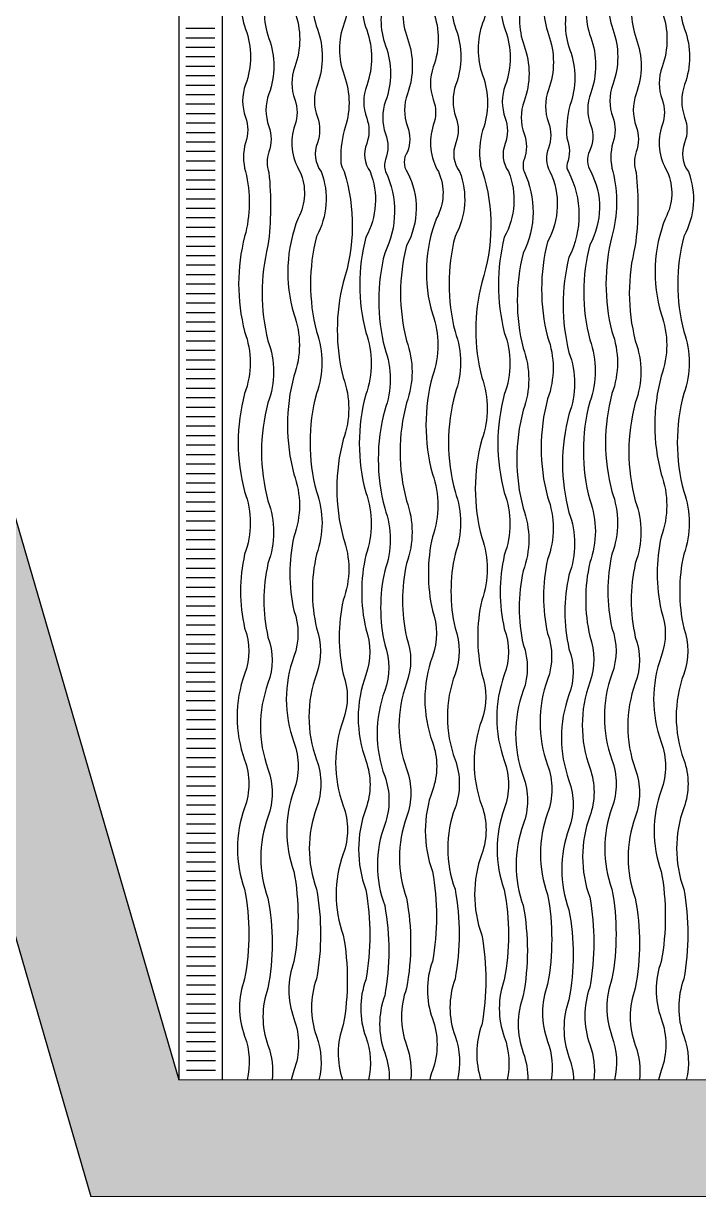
# Model space of a CAD drawing. Header units: metres. Extents: x -442 to 316, y -503 to 125.
# Drawn here: x -22.815 to -20.5, y -82.679 to -78.657 of the extents above; entities that cross this region are included whole.
import ezdxf

# ---------------------------------------------------------------- set-up
doc = ezdxf.new("R2010")
doc.units = ezdxf.units.M
doc.layers.add('FLOATING-WINDOWS', color=2, linetype='Continuous', plot=False)
for name, color, linetype in [('SRAFA', 251, 'Continuous'), ('ZARIZOVAKY', 251, 'Continuous'), ('ZDIVO', 1, 'Continuous')]:
    doc.layers.add(name, color=color, linetype=linetype)

msp = doc.modelspace()

# ---------------------------------------------------------------- hatches: boundary and pattern name
at = {"layer": 'SRAFA', "linetype": 'Continuous', "lineweight": 0}
msp.add_hatch(color=256, dxfattribs=at).paths.add_polyline_path([(-23.53234, -70.084794), (-23.53234, -70.484794), (-25.180584, -70.484794), (-25.180584, -70.584794), (-23.53234, -70.584794), (-23.53234, -71.184794), (-23.53234, -72.864794), (-24.13234, -72.864794), (-24.13234, -73.164794), (-18.63234, -73.164794), (-18.63234, -82.279256), (-22.28234, -82.279256), (-23.176403, -79.208141), (-23.560907, -79.3184), (-22.583758, -82.679256), (-18.23234, -82.679256), (-18.23234, -72.864794), (-23.23234, -72.864794), (-23.23234, -70.084794)])

# ---------------------------------------------------------------- linework, layer by layer
at = {"layer": 'FLOATING-WINDOWS', "linetype": 'Continuous', "lineweight": 0, "flags": 128}
msp.add_lwpolyline([(-25.738807, -72.064599), (-23.53234, -72.064599), (-23.53234, -72.864794), (-24.13234, -72.864794), (-24.13234, -73.164794), (-18.63234, -73.164794), (-18.63234, -82.279256), (-22.28234, -82.279256), (-23.176403, -79.208141), (-23.406579, -79.273072), (-24.19839, -76.466149, 0.46797345), (-25.123326, -75.98672), (-25.584384, -73.164794), (-25.559053, -73.164794), (-25.738807, -72.064599)], format="xyb", close=True, dxfattribs=at)
at = {"layer": 'FLOATING-WINDOWS', "linetype": 'Continuous', "lineweight": 0}
msp.add_lwpolyline([(-22.13234, -73.164794), (-18.63234, -73.164794), (-18.63234, -82.279256), (-22.13234, -82.279256)], close=True, dxfattribs=at)
at = {"layer": 'SRAFA', "linetype": 'Continuous'}
for p, q in [((-22.13234, -82.279256), (-22.13234, -75.069147)), ((-22.258447, -78.672832), (-22.158447, -78.672832)), ((-22.258447, -78.705311), (-22.158447, -78.705311)), ((-22.258447, -78.737789), (-22.158447, -78.737789)), ((-22.258447, -78.770268), (-22.158447, -78.770268)), ((-22.258447, -78.802747), (-22.158447, -78.802747)), ((-22.258447, -78.835226), (-22.158447, -78.835226)), ((-22.258447, -78.867705), (-22.158447, -78.867705)), ((-22.258447, -78.900183), (-22.158447, -78.900183)), ((-22.258447, -78.932662), (-22.158447, -78.932662)), ((-22.25734, -78.965141), (-22.15734, -78.965141)), ((-22.25734, -78.99762), (-22.15734, -78.99762)), ((-22.25734, -79.030098), (-22.15734, -79.030098)), ((-22.25734, -79.062577), (-22.15734, -79.062577)), ((-22.25734, -79.095056), (-22.15734, -79.095056)), ((-22.25734, -79.127535), (-22.15734, -79.127535)), ((-22.25734, -79.160013), (-22.15734, -79.160013)), ((-22.25734, -79.192492), (-22.15734, -79.192492)), ((-22.25734, -79.224971), (-22.15734, -79.224971)), ((-22.25734, -79.25745), (-22.15734, -79.25745)), ((-22.25734, -79.289928), (-22.15734, -79.289928)), ((-22.25734, -79.322407), (-22.15734, -79.322407)), ((-22.25734, -79.354886), (-22.15734, -79.354886)), ((-22.25734, -79.387365), (-22.15734, -79.387365)), ((-22.25734, -79.419844), (-22.15734, -79.419844)), ((-22.25734, -79.452322), (-22.15734, -79.452322)), ((-22.25734, -79.484801), (-22.15734, -79.484801)), ((-22.25734, -79.51728), (-22.15734, -79.51728)), ((-22.25734, -79.549759), (-22.15734, -79.549759)), ((-22.25734, -79.582237), (-22.15734, -79.582237)), ((-22.25734, -79.614716), (-22.15734, -79.614716)), ((-22.25734, -79.647195), (-22.15734, -79.647195)), ((-22.25734, -79.679674), (-22.15734, -79.679674)), ((-22.25734, -79.712152), (-22.15734, -79.712152)), ((-22.25734, -79.744631), (-22.15734, -79.744631)), ((-22.25734, -79.77711), (-22.15734, -79.77711)), ((-22.25734, -79.809589), (-22.15734, -79.809589)), ((-22.25734, -79.842068), (-22.15734, -79.842068)), ((-22.25734, -79.874546), (-22.15734, -79.874546)), ((-22.25734, -79.907025), (-22.15734, -79.907025)), ((-22.25734, -79.939504), (-22.15734, -79.939504)), ((-22.25734, -79.971983), (-22.15734, -79.971983)), ((-22.25734, -80.004461), (-22.15734, -80.004461)), ((-22.25734, -80.03694), (-22.15734, -80.03694)), ((-22.25734, -80.069419), (-22.15734, -80.069419)), ((-22.25734, -80.101898), (-22.15734, -80.101898)), ((-22.25734, -80.134376), (-22.15734, -80.134376)), ((-22.25734, -80.166855), (-22.15734, -80.166855)), ((-22.25734, -80.199334), (-22.15734, -80.199334)), ((-22.25734, -80.231813), (-22.15734, -80.231813)), ((-22.25734, -80.264292), (-22.15734, -80.264292)), ((-22.25734, -80.29677), (-22.15734, -80.29677)), ((-22.25734, -80.329249), (-22.15734, -80.329249)), ((-22.25734, -80.361728), (-22.15734, -80.361728)), ((-22.25734, -80.394207), (-22.15734, -80.394207)), ((-22.25734, -80.426685), (-22.15734, -80.426685)), ((-22.25734, -80.459164), (-22.15734, -80.459164)), ((-22.25734, -80.491643), (-22.15734, -80.491643)), ((-22.25734, -80.524122), (-22.15734, -80.524122)), ((-22.25734, -80.5566), (-22.15734, -80.5566)), ((-22.25734, -80.589079), (-22.15734, -80.589079)), ((-22.25734, -80.621558), (-22.15734, -80.621558)), ((-22.25734, -80.654037), (-22.15734, -80.654037)), ((-22.25734, -80.686516), (-22.15734, -80.686516)), ((-22.25734, -80.718994), (-22.15734, -80.718994)), ((-22.25734, -80.751473), (-22.15734, -80.751473)), ((-22.25734, -80.783952), (-22.15734, -80.783952)), ((-22.25734, -80.816431), (-22.15734, -80.816431)), ((-22.25734, -80.848909), (-22.15734, -80.848909)), ((-22.25734, -80.881388), (-22.15734, -80.881388)), ((-22.25734, -80.913867), (-22.15734, -80.913867)), ((-22.25734, -80.946346), (-22.15734, -80.946346)), ((-22.25734, -80.978824), (-22.15734, -80.978824)), ((-22.256234, -81.011303), (-22.156234, -81.011303)), ((-22.256234, -81.043782), (-22.156234, -81.043782)), ((-22.256234, -81.076261), (-22.156234, -81.076261)), ((-22.256234, -81.108739), (-22.156234, -81.108739)), ((-22.256234, -81.141218), (-22.156234, -81.141218)), ((-22.256234, -81.173697), (-22.156234, -81.173697)), ((-22.256234, -81.206176), (-22.156234, -81.206176)), ((-22.256234, -81.238655), (-22.156234, -81.238655)), ((-22.256234, -81.271133), (-22.156234, -81.271133)), ((-22.256234, -81.303612), (-22.156234, -81.303612)), ((-22.256234, -81.336091), (-22.156234, -81.336091)), ((-22.256234, -81.36857), (-22.156234, -81.36857)), ((-22.256234, -81.401048), (-22.156234, -81.401048)), ((-22.256234, -81.433527), (-22.156234, -81.433527)), ((-22.256234, -81.466006), (-22.156234, -81.466006)), ((-22.256234, -81.498485), (-22.156234, -81.498485)), ((-22.256234, -81.530963), (-22.156234, -81.530963)), ((-22.256234, -81.563442), (-22.156234, -81.563442)), ((-22.256234, -81.595921), (-22.156234, -81.595921)), ((-22.256234, -81.6284), (-22.156234, -81.6284)), ((-22.256234, -81.660879), (-22.156234, -81.660879)), ((-22.256234, -81.693357), (-22.156234, -81.693357)), ((-22.256234, -81.725836), (-22.156234, -81.725836)), ((-22.256234, -81.758315), (-22.156234, -81.758315)), ((-22.256234, -81.790794), (-22.156234, -81.790794)), ((-22.256234, -81.823272), (-22.156234, -81.823272)), ((-22.256234, -81.855751), (-22.156234, -81.855751)), ((-22.256234, -81.88823), (-22.156234, -81.88823)), ((-22.256234, -81.920709), (-22.156234, -81.920709)), ((-22.256234, -81.953187), (-22.156234, -81.953187)), ((-22.256234, -81.985666), (-22.156234, -81.985666)), ((-22.256234, -82.018145), (-22.156234, -82.018145)), ((-22.256234, -82.050624), (-22.156234, -82.050624)), ((-22.256234, -82.083103), (-22.156234, -82.083103)), ((-22.256234, -82.115581), (-22.156234, -82.115581)), ((-22.256234, -82.14806), (-22.156234, -82.14806)), ((-22.256234, -82.180539), (-22.156234, -82.180539)), ((-22.256234, -82.213018), (-22.156234, -82.213018)), ((-22.256234, -82.245496), (-22.156234, -82.245496))]:
    msp.add_line(p, q, dxfattribs=at)
at = {"layer": 'SRAFA', "linetype": 'Continuous', "flags": 128}
for points in [[(-21.884643, -74.416627, 0.11028975), (-21.884643, -74.669504, -0.1768325), (-21.884643, -74.82722, 0.1768325), (-21.884643, -75.120971, -0.1768325), (-21.884643, -75.286575, 0.1768325), (-21.884643, -75.564478, -0.0913995), (-21.884643, -75.873039, 0.1768325), (-21.884643, -76.068934, -0.1768325), (-21.884643, -76.247489, 0.1768325), (-21.884643, -76.420848, -0.15410988), (-21.884643, -76.733399, 0.1768325), (-21.884643, -76.913931, -0.1768325), (-21.884643, -77.049093, 0.1768325), (-21.884643, -77.262349, -0.1768325), (-21.884643, -77.627602, 0.1768325), (-21.884643, -77.785963, -0.1768325), (-21.884643, -78.068748, 0.1768325), (-21.884643, -78.257143, -0.1768325), (-21.884643, -78.437835, 0.1768325), (-21.884643, -78.615857, -0.1768325), (-21.884643, -78.805889, 0.1768325), (-21.884643, -78.917776, -0.1768325), (-21.884643, -79.005325, 0.22054268), (-21.867116, -79.164794, 5.65506899)], [(-21.409591, -74.416627, 0.11028975), (-21.409591, -74.669504, -0.1768325), (-21.409591, -74.82722, 0.1768325), (-21.409591, -75.120971, -0.1768325), (-21.409591, -75.286575, 0.1768325), (-21.409591, -75.564478, -0.0913995), (-21.409591, -75.873039, 0.1768325), (-21.409591, -76.068934, -0.1768325), (-21.409591, -76.247489, 0.1768325), (-21.409591, -76.420848, -0.15410988), (-21.409591, -76.733399, 0.1768325), (-21.409591, -76.913931, -0.1768325), (-21.409591, -77.049093, 0.1768325), (-21.409591, -77.262349, -0.1768325), (-21.409591, -77.627602, 0.1768325), (-21.409591, -77.785963, -0.1768325), (-21.409591, -78.068748, 0.1768325), (-21.409591, -78.257143, -0.1768325), (-21.409591, -78.437835, 0.1768325), (-21.409591, -78.615857, -0.1768325), (-21.409591, -78.805889, 0.1768325), (-21.409591, -78.917776, -0.1768325), (-21.409591, -79.005325, 0.22054268), (-21.392064, -79.164794, 5.65506899)], [(-20.625151, -74.416627, 0.11028975), (-20.625151, -74.669504, -0.1768325), (-20.625151, -74.82722, 0.1768325), (-20.625151, -75.120971, -0.1768325), (-20.625151, -75.286575, 0.1768325), (-20.625151, -75.564478, -0.0913995), (-20.625151, -75.873039, 0.1768325), (-20.625151, -76.068934, -0.1768325), (-20.625151, -76.247489, 0.1768325), (-20.625151, -76.420848, -0.15410988), (-20.625151, -76.733399, 0.1768325), (-20.625151, -76.913931, -0.1768325), (-20.625151, -77.049093, 0.1768325), (-20.625151, -77.262349, -0.1768325), (-20.625151, -77.627602, 0.1768325), (-20.625151, -77.785963, -0.1768325), (-20.625151, -78.068748, 0.1768325), (-20.625151, -78.257143, -0.1768325), (-20.625151, -78.437835, 0.1768325), (-20.625151, -78.615857, -0.1768325), (-20.625151, -78.805889, 0.1768325), (-20.625151, -78.917776, -0.1768325), (-20.625151, -79.005325, 0.22054268), (-20.607625, -79.164794, 5.65506899)], [(-21.715538, -74.419662, -0.1768325), (-21.715538, -74.634553, 0.11028975), (-21.715538, -74.88743, -0.1768325), (-21.715538, -75.045146, 0.1768325), (-21.715538, -75.338897, -0.1768325), (-21.715538, -75.504501, 0.1768325), (-21.715538, -75.782404, -0.0913995), (-21.715538, -76.090965, 0.1768325), (-21.715538, -76.28686, -0.1768325), (-21.715538, -76.465415, 0.1768325), (-21.715538, -76.638774, -0.15410988), (-21.715538, -76.951325, 0.1768325), (-21.715538, -77.131858, -0.1768325), (-21.715538, -77.26702, 0.1768325), (-21.715538, -77.480275, -0.1768325), (-21.715538, -77.845528, 0.1768325), (-21.715538, -78.003889, -0.1768325), (-21.715538, -78.286674, 0.1768325), (-21.715538, -78.475069, -0.1768325), (-21.715538, -78.655761, 0.1768325), (-21.715538, -78.833783, -0.1768325), (-21.715538, -79.023815, 0.0773221), (-21.726588, -79.135702, 0.08286002), (-21.715538, -79.164794, -0.0587582)], [(-21.240486, -74.419662, -0.1768325), (-21.240486, -74.634553, 0.11028975), (-21.240486, -74.88743, -0.1768325), (-21.240486, -75.045146, 0.1768325), (-21.240486, -75.338897, -0.1768325), (-21.240486, -75.504501, 0.1768325), (-21.240486, -75.782404, -0.0913995), (-21.240486, -76.090965, 0.1768325), (-21.240486, -76.28686, -0.1768325), (-21.240486, -76.465415, 0.1768325), (-21.240486, -76.638774, -0.15410988), (-21.240486, -76.951325, 0.1768325), (-21.240486, -77.131858, -0.1768325), (-21.240486, -77.26702, 0.1768325), (-21.240486, -77.480275, -0.1768325), (-21.240486, -77.845528, 0.1768325), (-21.240486, -78.003889, -0.1768325), (-21.240486, -78.286674, 0.1768325), (-21.240486, -78.475069, -0.1768325), (-21.240486, -78.655761, 0.1768325), (-21.240486, -78.833783, -0.1768325), (-21.240486, -79.023815, 0.10914305), (-21.248005, -79.135702, 0.11412488), (-21.239888, -79.166728, -0.0587582)], [(-22.053571, -74.476843, 0.11028975), (-22.053571, -74.72972, -0.1768325), (-22.053571, -74.887437, 0.1768325), (-22.053571, -75.181187, -0.1768325), (-22.053571, -75.346791, 0.1768325), (-22.053571, -75.624695, -0.0913995), (-22.053571, -75.933256, 0.1768325), (-22.053571, -76.12915, -0.1768325), (-22.053571, -76.307706, 0.1768325), (-22.053571, -76.481065, -0.15410988), (-22.053571, -76.793615, 0.1768325), (-22.053571, -76.974148, -0.1768325), (-22.053571, -77.10931, 0.1768325), (-22.053571, -77.322566, -0.1768325), (-22.053571, -77.687819, 0.1768325), (-22.053571, -77.846179, -0.1768325), (-22.053571, -78.128965, 0.1768325), (-22.053571, -78.31736, -0.1768325), (-22.053571, -78.498052, 0.1768325), (-22.053571, -78.676073, -0.1768325), (-22.053571, -78.866105, 0.1768325), (-22.053571, -78.977993, -0.1768325), (-22.053571, -79.065542, 0.13717421), (-22.053571, -79.164794)], [(-21.807255, -74.476843, 0.11028975), (-21.807255, -74.72972, -0.1768325), (-21.807255, -74.887437, 0.1768325), (-21.807255, -75.181187, -0.1768325), (-21.807255, -75.346791, 0.1768325), (-21.807255, -75.624695, -0.0913995), (-21.807255, -75.933256, 0.1768325), (-21.807255, -76.12915, -0.1768325), (-21.807255, -76.307706, 0.1768325), (-21.807255, -76.481065, -0.15410988), (-21.807255, -76.793615, 0.1768325), (-21.807255, -76.974148, -0.1768325), (-21.807255, -77.10931, 0.1768325), (-21.807255, -77.322566, -0.1768325), (-21.807255, -77.687819, 0.1768325), (-21.807255, -77.846179, -0.1768325), (-21.807255, -78.128965, 0.1768325), (-21.807255, -78.31736, -0.1768325), (-21.807255, -78.498052, 0.1768325), (-21.807255, -78.676073, -0.1768325), (-21.807255, -78.866105, 0.1768325), (-21.807255, -78.977993, -0.1768325), (-21.807255, -79.065542, 0.26246864), (-21.794412, -79.164794)], [(-21.638152, -74.479711, 0.11028975), (-21.638152, -74.732588, -0.1768325), (-21.638152, -74.890305, 0.1768325), (-21.638152, -75.184055, -0.1768325), (-21.638152, -75.349659, 0.1768325), (-21.638152, -75.627563, -0.0913995), (-21.638152, -75.936124, 0.1768325), (-21.638152, -76.132018, -0.1768325), (-21.638152, -76.310574, 0.1768325), (-21.638152, -76.483933, -0.15410988), (-21.638152, -76.796483, 0.1768325), (-21.638152, -76.977016, -0.1768325), (-21.638152, -77.112178, 0.1768325), (-21.638152, -77.325434, -0.1768325), (-21.638152, -77.690687, 0.1768325), (-21.638152, -77.849047, -0.1768325), (-21.638152, -78.131833, 0.1768325), (-21.638152, -78.320228, -0.1768325), (-21.638152, -78.50092, 0.1768325), (-21.638152, -78.678941, -0.1768325), (-21.638152, -78.868973, 0.1768325), (-21.638152, -78.980861, -0.1768325), (-21.638152, -79.06841, 0.25763467), (-21.626421, -79.164794)], [(-21.332203, -74.476843, 0.11028975), (-21.332203, -74.72972, -0.1768325), (-21.332203, -74.887437, 0.1768325), (-21.332203, -75.181187, -0.1768325), (-21.332203, -75.346791, 0.1768325), (-21.332203, -75.624695, -0.0913995), (-21.332203, -75.933256, 0.1768325), (-21.332203, -76.12915, -0.1768325), (-21.332203, -76.307706, 0.1768325), (-21.332203, -76.481065, -0.15410988), (-21.332203, -76.793615, 0.1768325), (-21.332203, -76.974148, -0.1768325), (-21.332203, -77.10931, 0.1768325), (-21.332203, -77.322566, -0.1768325), (-21.332203, -77.687819, 0.1768325), (-21.332203, -77.846179, -0.1768325), (-21.332203, -78.128965, 0.1768325), (-21.332203, -78.31736, -0.1768325), (-21.332203, -78.498052, 0.1768325), (-21.332203, -78.676073, -0.1768325), (-21.332203, -78.866105, 0.1768325), (-21.332203, -78.977993, -0.1768325), (-21.332203, -79.065542, 0.26246864), (-21.31936, -79.164794)], [(-21.1631, -74.479711, 0.11028975), (-21.1631, -74.732588, -0.1768325), (-21.1631, -74.890305, 0.1768325), (-21.1631, -75.184055, -0.1768325), (-21.1631, -75.349659, 0.1768325), (-21.1631, -75.627563, -0.0913995), (-21.1631, -75.936124, 0.1768325), (-21.1631, -76.132018, -0.1768325), (-21.1631, -76.310574, 0.1768325), (-21.1631, -76.483933, -0.15410988), (-21.1631, -76.796483, 0.1768325), (-21.1631, -76.977016, -0.1768325), (-21.1631, -77.112178, 0.1768325), (-21.1631, -77.325434, -0.1768325), (-21.1631, -77.690687, 0.1768325), (-21.1631, -77.849047, -0.1768325), (-21.1631, -78.131833, 0.1768325), (-21.1631, -78.320228, -0.1768325), (-21.1631, -78.50092, 0.1768325), (-21.1631, -78.678941, -0.1768325), (-21.1631, -78.868973, 0.1768325), (-21.1631, -78.980861, -0.1768325), (-21.1631, -79.06841, 0.25763467), (-21.151368, -79.164794)], [(-21.01471, -74.495151, 0.11028975), (-21.01471, -74.748028, -0.1768325), (-21.01471, -74.905744, 0.1768325), (-21.01471, -75.199495, -0.1768325), (-21.01471, -75.365099, 0.1768325), (-21.01471, -75.643002, -0.0913995), (-21.01471, -75.951564, 0.1768325), (-21.01471, -76.147458, -0.1768325), (-21.01471, -76.326014, 0.1768325), (-21.01471, -76.499372, -0.15410988), (-21.01471, -76.811923, 0.1768325), (-21.01471, -76.992456, -0.1768325), (-21.01471, -77.127618, 0.1768325), (-21.01471, -77.340874, -0.1768325), (-21.01471, -77.706126, 0.1768325), (-21.01471, -77.864487, -0.1768325), (-21.01471, -78.147272, 0.1768325), (-21.01471, -78.335668, -0.1768325), (-21.01471, -78.516359, 0.1768325), (-21.01471, -78.694381, -0.1768325), (-21.01471, -78.884413, 0.1768325), (-21.01471, -78.9963, -0.1768325), (-21.01471, -79.08385, 0.21873872), (-21.009646, -79.164794)], [(-20.794079, -74.476843, 0.11028975), (-20.794079, -74.72972, -0.1768325), (-20.794079, -74.887437, 0.1768325), (-20.794079, -75.181187, -0.1768325), (-20.794079, -75.346791, 0.1768325), (-20.794079, -75.624695, -0.0913995), (-20.794079, -75.933256, 0.1768325), (-20.794079, -76.12915, -0.1768325), (-20.794079, -76.307706, 0.1768325), (-20.794079, -76.481065, -0.15410988), (-20.794079, -76.793615, 0.1768325), (-20.794079, -76.974148, -0.1768325), (-20.794079, -77.10931, 0.1768325), (-20.794079, -77.322566, -0.1768325), (-20.794079, -77.687819, 0.1768325), (-20.794079, -77.846179, -0.1768325), (-20.794079, -78.128965, 0.1768325), (-20.794079, -78.31736, -0.1768325), (-20.794079, -78.498052, 0.1768325), (-20.794079, -78.676073, -0.1768325), (-20.794079, -78.866105, 0.1768325), (-20.794079, -78.977993, -0.1768325), (-20.794079, -79.065542, 0.13717421), (-20.794079, -79.164794)], [(-20.547764, -74.476843, 0.11028975), (-20.547764, -74.72972, -0.1768325), (-20.547764, -74.887437, 0.1768325), (-20.547764, -75.181187, -0.1768325), (-20.547764, -75.346791, 0.1768325), (-20.547764, -75.624695, -0.0913995), (-20.547764, -75.933256, 0.1768325), (-20.547764, -76.12915, -0.1768325), (-20.547764, -76.307706, 0.1768325), (-20.547764, -76.481065, -0.15410988), (-20.547764, -76.793615, 0.1768325), (-20.547764, -76.974148, -0.1768325), (-20.547764, -77.10931, 0.1768325), (-20.547764, -77.322566, -0.1768325), (-20.547764, -77.687819, 0.1768325), (-20.547764, -77.846179, -0.1768325), (-20.547764, -78.128965, 0.1768325), (-20.547764, -78.31736, -0.1768325), (-20.547764, -78.498052, 0.1768325), (-20.547764, -78.676073, -0.1768325), (-20.547764, -78.866105, 0.1768325), (-20.547764, -78.977993, -0.1768325), (-20.547764, -79.065542, 0.26246864), (-20.53492, -79.164794)], [(-21.973494, -74.508386, 0.11028975), (-21.973494, -74.761263, -0.1768325), (-21.973494, -74.918979, 0.1768325), (-21.973494, -75.21273, -0.1768325), (-21.973494, -75.378334, 0.1768325), (-21.973494, -75.656237, -0.0913995), (-21.973494, -75.964798, 0.1768325), (-21.973494, -76.160693, -0.1768325), (-21.973494, -76.339248, 0.1768325), (-21.973494, -76.512607, -0.15410988), (-21.973494, -76.825158, 0.1768325), (-21.973494, -77.005691, -0.1768325), (-21.973494, -77.140853, 0.1768325), (-21.973494, -77.354108, -0.1768325), (-21.973494, -77.719361, 0.1768325), (-21.973494, -77.877722, -0.1768325), (-21.973494, -78.160507, 0.1768325), (-21.973494, -78.348902, -0.1768325), (-21.973494, -78.529594, 0.1768325), (-21.973494, -78.707616, -0.1768325), (-21.973494, -78.897648, 0.1768325), (-21.973494, -79.009535, -0.1768325), (-21.973494, -79.097084, 0.1768325), (-21.973494, -79.167837, 5.65506899)], [(-21.573315, -74.533886, 0.11028975), (-21.573315, -74.786763, -0.1768325), (-21.573315, -74.944479, 0.1768325), (-21.573315, -75.23823, -0.1768325), (-21.573315, -75.403834, 0.1768325), (-21.573315, -75.681738, -0.0913995), (-21.573315, -75.990299, 0.1768325), (-21.573315, -76.186193, -0.1768325), (-21.573315, -76.364749, 0.1768325), (-21.573315, -76.538107, -0.15410988), (-21.573315, -76.850658, 0.1768325), (-21.573315, -77.031191, -0.1768325), (-21.573315, -77.166353, 0.1768325), (-21.573315, -77.379609, -0.1768325), (-21.573315, -77.744861, 0.1768325), (-21.573315, -77.903222, -0.1768325), (-21.573315, -78.186007, 0.1768325), (-21.573315, -78.374403, -0.1768325), (-21.573315, -78.555094, 0.1768325), (-21.573315, -78.733116, -0.1768325), (-21.573315, -78.923148, 0.1768325), (-21.573315, -79.035035, -0.1768325), (-21.573315, -79.122585, 0.19610001), (-21.573315, -79.164794, 5.65506899)], [(-21.498441, -74.508386, 0.11028975), (-21.498441, -74.761263, -0.1768325), (-21.498441, -74.918979, 0.1768325), (-21.498441, -75.21273, -0.1768325), (-21.498441, -75.378334, 0.1768325), (-21.498441, -75.656237, -0.0913995), (-21.498441, -75.964798, 0.1768325), (-21.498441, -76.160693, -0.1768325), (-21.498441, -76.339248, 0.1768325), (-21.498441, -76.512607, -0.15410988), (-21.498441, -76.825158, 0.1768325), (-21.498441, -77.005691, -0.1768325), (-21.498441, -77.140853, 0.1768325), (-21.498441, -77.354108, -0.1768325), (-21.498441, -77.719361, 0.1768325), (-21.498441, -77.877722, -0.1768325), (-21.498441, -78.160507, 0.1768325), (-21.498441, -78.348902, -0.1768325), (-21.498441, -78.529594, 0.1768325), (-21.498441, -78.707616, -0.1768325), (-21.498441, -78.897648, 0.1768325), (-21.498441, -79.009535, -0.1768325), (-21.498441, -79.097084, 0.31345184), (-21.498441, -79.167837, 5.65506899)], [(-21.098263, -74.533886, 0.11028975), (-21.098263, -74.786763, -0.1768325), (-21.098263, -74.944479, 0.1768325), (-21.098263, -75.23823, -0.1768325), (-21.098263, -75.403834, 0.1768325), (-21.098263, -75.681738, -0.0913995), (-21.098263, -75.990299, 0.1768325), (-21.098263, -76.186193, -0.1768325), (-21.098263, -76.364749, 0.1768325), (-21.098263, -76.538107, -0.15410988), (-21.098263, -76.850658, 0.1768325), (-21.098263, -77.031191, -0.1768325), (-21.098263, -77.166353, 0.1768325), (-21.098263, -77.379609, -0.1768325), (-21.098263, -77.744861, 0.1768325), (-21.098263, -77.903222, -0.1768325), (-21.098263, -78.186007, 0.1768325), (-21.098263, -78.374403, -0.1768325), (-21.098263, -78.555094, 0.1768325), (-21.098263, -78.733116, -0.1768325), (-21.098263, -78.923148, 0.1768325), (-21.098263, -79.035035, -0.1768325), (-21.098263, -79.122585, 0.17690161), (-21.098263, -79.164794, 5.65506899)], [(-20.870021, -74.505343, 0.11028975), (-20.870021, -74.75822, -0.1768325), (-20.870021, -74.915936, 0.1768325), (-20.870021, -75.209687, -0.1768325), (-20.870021, -75.375291, 0.1768325), (-20.870021, -75.653194, -0.0913995), (-20.870021, -75.961756, 0.1768325), (-20.870021, -76.15765, -0.1768325), (-20.870021, -76.336206, 0.1768325), (-20.870021, -76.509564, -0.15410988), (-20.870021, -76.822115, 0.1768325), (-20.870021, -77.002648, -0.1768325), (-20.870021, -77.13781, 0.1768325), (-20.870021, -77.351066, -0.1768325), (-20.870021, -77.716318, 0.1768325), (-20.870021, -77.874679, -0.1768325), (-20.870021, -78.157464, 0.1768325), (-20.870021, -78.34586, -0.1768325), (-20.870021, -78.526551, 0.1768325), (-20.870021, -78.704573, -0.1768325), (-20.870021, -78.894605, 0.1768325), (-20.870021, -79.006492, -0.21510528), (-20.87351, -79.094042, 0.2494926), (-20.870021, -79.164794, 5.65506899)], [(-20.714002, -74.508386, 0.11028975), (-20.714002, -74.761263, -0.1768325), (-20.714002, -74.918979, 0.1768325), (-20.714002, -75.21273, -0.1768325), (-20.714002, -75.378334, 0.1768325), (-20.714002, -75.656237, -0.0913995), (-20.714002, -75.964798, 0.1768325), (-20.714002, -76.160693, -0.1768325), (-20.714002, -76.339248, 0.1768325), (-20.714002, -76.512607, -0.15410988), (-20.714002, -76.825158, 0.1768325), (-20.714002, -77.005691, -0.1768325), (-20.714002, -77.140853, 0.1768325), (-20.714002, -77.354108, -0.1768325), (-20.714002, -77.719361, 0.1768325), (-20.714002, -77.877722, -0.1768325), (-20.714002, -78.160507, 0.1768325), (-20.714002, -78.348902, -0.1768325), (-20.714002, -78.529594, 0.1768325), (-20.714002, -78.707616, -0.1768325), (-20.714002, -78.897648, 0.1768325), (-20.714002, -79.009535, -0.1768325), (-20.714002, -79.097084, 0.1768325), (-20.714002, -79.167837, 5.65506899)], [(-20.941347, -74.548159, 0.11028975), (-20.941347, -74.801036, -0.1768325), (-20.941347, -74.958752, 0.1768325), (-20.941347, -75.252503, -0.1768325), (-20.941347, -75.418107, 0.1768325), (-20.941347, -75.69601, -0.0913995), (-20.941347, -76.004572, 0.1768325), (-20.941347, -76.200466, -0.1768325), (-20.941347, -76.379022, 0.1768325), (-20.941347, -76.55238, -0.15410988), (-20.941347, -76.864931, 0.1768325), (-20.941347, -77.045464, -0.1768325), (-20.941347, -77.180626, 0.1768325), (-20.941347, -77.393882, -0.1768325), (-20.941347, -77.759134, 0.1768325), (-20.941347, -77.917495, -0.1768325), (-20.941347, -78.20028, 0.1768325), (-20.941347, -78.388676, -0.1768325), (-20.941347, -78.569367, 0.1768325), (-20.941347, -78.747389, -0.1768325), (-20.941347, -78.937421, 0.07921408), (-20.952186, -79.049308, -0.18143638), (-20.950134, -79.136858, 0.23448804), (-20.94624, -79.164794, 0.06957736)], [(-22.053571, -79.164794, -0.12857926), (-22.056616, -79.386778, 0.12559297), (-22.056616, -79.71309, -0.1768325), (-22.056616, -79.926008, 0.13179204), (-22.056616, -80.261953, -0.1768325), (-22.056616, -80.476843, 0.11028975), (-22.056616, -80.72972, -0.1768325), (-22.056616, -80.887437, 0.1768325), (-22.056616, -81.181187, -0.1768325), (-22.056616, -81.346791, 0.1768325), (-22.056616, -81.624695, -0.0913995), (-22.056616, -81.933256, 0.1768325), (-22.056616, -82.12915, -0.14752671), (-22.048034, -82.279256, -0.14752671)], [(-21.867116, -79.164794), (-21.867116, -79.164794, -0.23405102), (-21.873313, -79.324211, 0.16783327), (-21.887688, -79.652874, -0.1768325), (-21.887688, -79.865791, 0.13179204), (-21.887688, -80.201736, -0.1768325), (-21.887688, -80.416627, 0.11028975), (-21.887688, -80.669504, -0.1768325), (-21.887688, -80.82722, 0.1768325), (-21.887688, -81.120971, -0.1768325), (-21.887688, -81.286575, 0.1768325), (-21.887688, -81.564478, -0.0913995), (-21.887688, -81.873039, 0.1768325), (-21.887688, -82.068934, -0.1768325), (-21.887688, -82.247489, 0.03277153), (-21.896978, -82.279256, 0.03277153)], [(-21.794412, -79.164794, -0.22128567), (-21.8103, -79.386778, 0.12559297), (-21.8103, -79.71309, -0.1768325), (-21.8103, -79.926008, 0.13179204), (-21.8103, -80.261953, -0.1768325), (-21.8103, -80.476843, 0.11028975), (-21.8103, -80.72972, -0.1768325), (-21.8103, -80.887437, 0.1768325), (-21.8103, -81.181187, -0.1768325), (-21.8103, -81.346791, 0.1768325), (-21.8103, -81.624695, -0.0913995), (-21.8103, -81.933256, 0.1768325), (-21.8103, -82.12915, -0.14752671), (-21.801719, -82.279256, -0.14752671)], [(-21.715538, -79.164794), (-21.715538, -79.164794, -0.15592875), (-21.718583, -79.544487, 0.12559297), (-21.718583, -79.8708, -0.1768325), (-21.718583, -80.083717, 0.13179204), (-21.718583, -80.419662, -0.1768325), (-21.718583, -80.634553, 0.11028975), (-21.718583, -80.88743, -0.1768325), (-21.718583, -81.045146, 0.1768325), (-21.718583, -81.338897, -0.1768325), (-21.718583, -81.504501, 0.1768325), (-21.718583, -81.782404, -0.0913995), (-21.718583, -82.090965, 0.16957046), (-21.721238, -82.279256, 0.16957046)], [(-21.626421, -79.164794, -0.22434616), (-21.641197, -79.389646, 0.12559297), (-21.641197, -79.715958, -0.1768325), (-21.641197, -79.928876, 0.13179204), (-21.641197, -80.264821, -0.1768325), (-21.641197, -80.479711, 0.11028975), (-21.641197, -80.732588, -0.1768325), (-21.641197, -80.890305, 0.1768325), (-21.641197, -81.184055, -0.1768325), (-21.641197, -81.349659, 0.1768325), (-21.641197, -81.627563, -0.0913995), (-21.641197, -81.936124, 0.1768325), (-21.641197, -82.132018, -0.14463762), (-21.631943, -82.279256, -0.14463762)], [(-21.573315, -79.164794), (-21.573315, -79.164794, -0.23018048), (-21.57636, -79.443821, 0.12559297), (-21.57636, -79.770133, -0.1768325), (-21.57636, -79.983051, 0.13179204), (-21.57636, -80.318996, -0.1768325), (-21.57636, -80.533886, 0.11028975), (-21.57636, -80.786763, -0.1768325), (-21.57636, -80.944479, 0.1768325), (-21.57636, -81.23823, -0.1768325), (-21.57636, -81.403834, 0.1768325), (-21.57636, -81.681738, -0.0913995), (-21.57636, -81.990299, 0.1768325), (-21.57636, -82.186193, -0.09139929), (-21.5606, -82.279256, -0.09139929)], [(-21.392064, -79.164794), (-21.392064, -79.164794, -0.23405102), (-21.39826, -79.324211, 0.16783327), (-21.412635, -79.652874, -0.1768325), (-21.412635, -79.865791, 0.13179204), (-21.412635, -80.201736, -0.1768325), (-21.412635, -80.416627, 0.11028975), (-21.412635, -80.669504, -0.1768325), (-21.412635, -80.82722, 0.1768325), (-21.412635, -81.120971, -0.1768325), (-21.412635, -81.286575, 0.1768325), (-21.412635, -81.564478, -0.0913995), (-21.412635, -81.873039, 0.1768325), (-21.412635, -82.068934, -0.1768325), (-21.412635, -82.247489, 0.03277153), (-21.421926, -82.279256, 0.03277153)], [(-21.31936, -79.164794, -0.22128567), (-21.335248, -79.386778, 0.12559297), (-21.335248, -79.71309, -0.1768325), (-21.335248, -79.926008, 0.13179204), (-21.335248, -80.261953, -0.1768325), (-21.335248, -80.476843, 0.11028975), (-21.335248, -80.72972, -0.1768325), (-21.335248, -80.887437, 0.1768325), (-21.335248, -81.181187, -0.1768325), (-21.335248, -81.346791, 0.1768325), (-21.335248, -81.624695, -0.0913995), (-21.335248, -81.933256, 0.1768325), (-21.335248, -82.12915, -0.14752671), (-21.326667, -82.279256, -0.14752671)], [(-21.240486, -79.164794), (-21.240486, -79.164794, -0.15592875), (-21.243531, -79.544487, 0.12559297), (-21.243531, -79.8708, -0.1768325), (-21.243531, -80.083717, 0.13179204), (-21.243531, -80.419662, -0.1768325), (-21.243531, -80.634553, 0.11028975), (-21.243531, -80.88743, -0.1768325), (-21.243531, -81.045146, 0.1768325), (-21.243531, -81.338897, -0.1768325), (-21.243531, -81.504501, 0.1768325), (-21.243531, -81.782404, -0.0913995), (-21.243531, -82.090965, 0.16957046), (-21.246186, -82.279256, 0.16957046)], [(-21.151368, -79.164794, -0.22434616), (-21.166144, -79.389646, 0.12559297), (-21.166144, -79.715958, -0.1768325), (-21.166144, -79.928876, 0.13179204), (-21.166144, -80.264821, -0.1768325), (-21.166144, -80.479711, 0.11028975), (-21.166144, -80.732588, -0.1768325), (-21.166144, -80.890305, 0.1768325), (-21.166144, -81.184055, -0.1768325), (-21.166144, -81.349659, 0.1768325), (-21.166144, -81.627563, -0.0913995), (-21.166144, -81.936124, 0.1768325), (-21.166144, -82.132018, -0.14463762), (-21.156891, -82.279256, -0.14463762)], [(-21.098263, -79.164794), (-21.098263, -79.164794, -0.23018048), (-21.101307, -79.443821, 0.12559297), (-21.101307, -79.770133, -0.1768325), (-21.101307, -79.983051, 0.13179204), (-21.101307, -80.318996, -0.1768325), (-21.101307, -80.533886, 0.11028975), (-21.101307, -80.786763, -0.1768325), (-21.101307, -80.944479, 0.1768325), (-21.101307, -81.23823, -0.1768325), (-21.101307, -81.403834, 0.1768325), (-21.101307, -81.681738, -0.0913995), (-21.101307, -81.990299, 0.1768325), (-21.101307, -82.186193, -0.09139929), (-21.085548, -82.279256, -0.09139929)], [(-21.009646, -79.164794, -0.24115448), (-21.017755, -79.405086, 0.12559297), (-21.017755, -79.731398, -0.1768325), (-21.017755, -79.944316, 0.13179204), (-21.017755, -80.280261, -0.1768325), (-21.017755, -80.495151, 0.11028975), (-21.017755, -80.748028, -0.1768325), (-21.017755, -80.905744, 0.1768325), (-21.017755, -81.199495, -0.1768325), (-21.017755, -81.365099, 0.1768325), (-21.017755, -81.643002, -0.0913995), (-21.017755, -81.951564, 0.1768325), (-21.017755, -82.147458, -0.12924022), (-21.005463, -82.279256, -0.12924022)], [(-20.94624, -79.164794), (-20.94624, -79.164794, -0.23844131), (-20.944391, -79.458093, 0.12559297), (-20.944391, -79.784406, -0.1768325), (-20.944391, -79.997324, 0.13179204), (-20.944391, -80.333269, -0.1768325), (-20.944391, -80.548159, 0.11028975), (-20.944391, -80.801036, -0.1768325), (-20.944391, -80.958752, 0.1768325), (-20.944391, -81.252503, -0.1768325), (-20.944391, -81.418107, 0.1768325), (-20.944391, -81.69601, -0.0913995), (-20.944391, -82.004572, 0.1768325), (-20.944391, -82.200466, -0.07759192), (-20.928816, -82.279256, -0.07759192)], [(-20.870021, -79.164794), (-20.870021, -79.164794, -0.25260046), (-20.873066, -79.415277, 0.12559297), (-20.873066, -79.74159, -0.1768325), (-20.873066, -79.954508, 0.13179204), (-20.873066, -80.290453, -0.1768325), (-20.873066, -80.505343, 0.11028975), (-20.873066, -80.75822, -0.1768325), (-20.873066, -80.915936, 0.1768325), (-20.873066, -81.209687, -0.1768325), (-20.873066, -81.375291, 0.1768325), (-20.873066, -81.653194, -0.0913995), (-20.873066, -81.961756, 0.1768325), (-20.873066, -82.15765, -0.11919665), (-20.859294, -82.279256, -0.11919665)], [(-20.794079, -79.164794, -0.12857926), (-20.797124, -79.386778, 0.12559297), (-20.797124, -79.71309, -0.1768325), (-20.797124, -79.926008, 0.13179204), (-20.797124, -80.261953, -0.1768325), (-20.797124, -80.476843, 0.11028975), (-20.797124, -80.72972, -0.1768325), (-20.797124, -80.887437, 0.1768325), (-20.797124, -81.181187, -0.1768325), (-20.797124, -81.346791, 0.1768325), (-20.797124, -81.624695, -0.0913995), (-20.797124, -81.933256, 0.1768325), (-20.797124, -82.12915, -0.14752671), (-20.788543, -82.279256, -0.14752671)], [(-20.607625, -79.164794), (-20.607625, -79.164794, -0.23405102), (-20.613821, -79.324211, 0.16783327), (-20.628196, -79.652874, -0.1768325), (-20.628196, -79.865791, 0.13179204), (-20.628196, -80.201736, -0.1768325), (-20.628196, -80.416627, 0.11028975), (-20.628196, -80.669504, -0.1768325), (-20.628196, -80.82722, 0.1768325), (-20.628196, -81.120971, -0.1768325), (-20.628196, -81.286575, 0.1768325), (-20.628196, -81.564478, -0.0913995), (-20.628196, -81.873039, 0.1768325), (-20.628196, -82.068934, -0.1768325), (-20.628196, -82.247489, 0.03277153), (-20.637487, -82.279256, 0.03277153)], [(-20.53492, -79.164794, -0.22128567), (-20.550809, -79.386778, 0.12559297), (-20.550809, -79.71309, -0.1768325), (-20.550809, -79.926008, 0.13179204), (-20.550809, -80.261953, -0.1768325), (-20.550809, -80.476843, 0.11028975), (-20.550809, -80.72972, -0.1768325), (-20.550809, -80.887437, 0.1768325), (-20.550809, -81.181187, -0.1768325), (-20.550809, -81.346791, 0.1768325), (-20.550809, -81.624695, -0.0913995), (-20.550809, -81.933256, 0.1768325), (-20.550809, -82.12915, -0.14752671), (-20.542227, -82.279256, -0.14752671)], [(-21.973494, -79.167837), (-21.973494, -79.167837, -0.05687489), (-21.976539, -79.41832, 0.12559297), (-21.976539, -79.744633, -0.1768325), (-21.976539, -79.95755, 0.13179204), (-21.976539, -80.293495, -0.1768325), (-21.976539, -80.508386, 0.11028975), (-21.976539, -80.761263, -0.1768325), (-21.976539, -80.918979, 0.1768325), (-21.976539, -81.21273, -0.1768325), (-21.976539, -81.378334, 0.1768325), (-21.976539, -81.656237, -0.0913995), (-21.976539, -81.964798, 0.1768325), (-21.976539, -82.160693, -0.11621309), (-21.962404, -82.279256, -0.11621309)], [(-21.498441, -79.167837), (-21.498441, -79.167837, -0.25260046), (-21.501486, -79.41832, 0.12559297), (-21.501486, -79.744633, -0.1768325), (-21.501486, -79.95755, 0.13179204), (-21.501486, -80.293495, -0.1768325), (-21.501486, -80.508386, 0.11028975), (-21.501486, -80.761263, -0.1768325), (-21.501486, -80.918979, 0.1768325), (-21.501486, -81.21273, -0.1768325), (-21.501486, -81.378334, 0.1768325), (-21.501486, -81.656237, -0.0913995), (-21.501486, -81.964798, 0.1768325), (-21.501486, -82.160693, -0.11621309), (-21.487351, -82.279256, -0.11621309)], [(-20.714002, -79.167837), (-20.714002, -79.167837, -0.05687489), (-20.717047, -79.41832, 0.12559297), (-20.717047, -79.744633, -0.1768325), (-20.717047, -79.95755, 0.13179204), (-20.717047, -80.293495, -0.1768325), (-20.717047, -80.508386, 0.11028975), (-20.717047, -80.761263, -0.1768325), (-20.717047, -80.918979, 0.1768325), (-20.717047, -81.21273, -0.1768325), (-20.717047, -81.378334, 0.1768325), (-20.717047, -81.656237, -0.0913995), (-20.717047, -81.964798, 0.1768325), (-20.717047, -82.160693, -0.11621309), (-20.702912, -82.279256, -0.11621309)]]:
    msp.add_lwpolyline(points, format="xyb", dxfattribs=at)
at = {"layer": 'ZARIZOVAKY', "linetype": 'Continuous'}
msp.add_line((-22.28234, -75.069147), (-22.28234, -82.279256), dxfattribs=at)
at = {"layer": 'ZDIVO', "linetype": 'ByBlock'}
for p, q in [((-23.176403, -79.208141), (-22.28234, -82.279256)), ((-23.560907, -79.3184), (-22.583758, -82.679256))]:
    msp.add_line(p, q, dxfattribs=at)
at = {"layer": 'ZDIVO', "linetype": 'Continuous', "lineweight": 0}
for p, q in [((-18.63234, -82.279256), (-22.28234, -82.279256)), ((-18.23234, -82.679256), (-22.583758, -82.679256))]:
    msp.add_line(p, q, dxfattribs=at)

doc.saveas('drawing.dxf')
